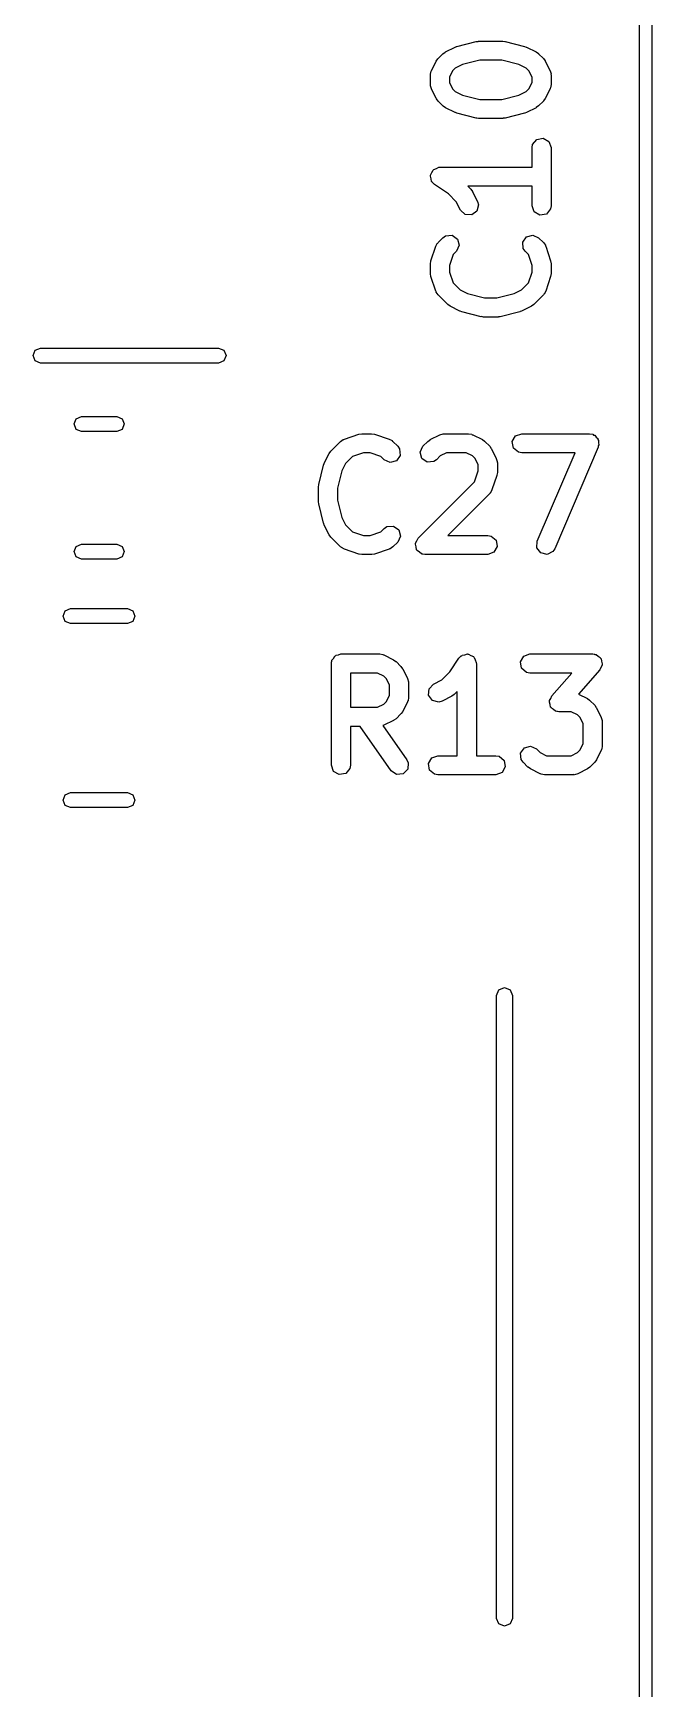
# Model space of a CAD drawing. Extents: x 0 to 4.25, y -4.42 to 0.
# Drawn here: x 4.059 to 4.254, y -3.459 to -2.938 of the extents above; entities that cross this region are included whole.
import ezdxf

# ---------------------------------------------------------------- set-up
doc = ezdxf.new("R2010")
doc.units = 0
doc.header["$MEASUREMENT"] = 0
doc.layers.add('BLACK', color=7, linetype='CONTINUOUS')

msp = doc.modelspace()

# ---------------------------------------------------------------- linework, layer by layer
at = {"layer": 'BLACK', "linetype": 'CONTINUOUS'}
for p, q in [((4.25394, 0), (4.25394, -4.33071)), ((4.25, -4.32874), (4.25, -0.001969)), ((4.18895, -2.94388), (4.19199, -2.94236)), ((4.19199, -2.94236), (4.19249, -2.94221)), ((4.19249, -2.94221), (4.19261, -2.94213)), ((4.19261, -2.94213), (4.1987, -2.94061)), ((4.1987, -2.94061), (4.1993, -2.94056)), ((4.1993, -2.94056), (4.19943, -2.94052)), ((4.19943, -2.94052), (4.20705, -2.94052)), ((4.20705, -2.94052), (4.20764, -2.94062)), ((4.20764, -2.94062), (4.20778, -2.94061)), ((4.20778, -2.94061), (4.21387, -2.94213)), ((4.21387, -2.94213), (4.21435, -2.94234)), ((4.21435, -2.94234), (4.21449, -2.94236)), ((4.21449, -2.94236), (4.21753, -2.94388)), ((4.18456, -2.94979), (4.18608, -2.94675)), ((4.18608, -2.94675), (4.18661, -2.94603)), ((4.18661, -2.94603), (4.18664, -2.94597)), ((4.18664, -2.94597), (4.18817, -2.94444)), ((4.18817, -2.94444), (4.1889, -2.94393)), ((4.1889, -2.94393), (4.18895, -2.94388)), ((4.19438, -2.94787), (4.19206, -2.94903)), ((4.1998, -2.94652), (4.19438, -2.94787)), ((4.20668, -2.94652), (4.1998, -2.94652)), ((4.2121, -2.94787), (4.20668, -2.94652)), ((4.21442, -2.94903), (4.2121, -2.94787)), ((4.21753, -2.94388), (4.21825, -2.94442)), ((4.21825, -2.94442), (4.21831, -2.94444)), ((4.21831, -2.94444), (4.21984, -2.94597)), ((4.21984, -2.94597), (4.22035, -2.9467)), ((4.22035, -2.9467), (4.2204, -2.94675)), ((4.2204, -2.94675), (4.22192, -2.94979)), ((4.18424, -2.95114), (4.18442, -2.95011)), ((4.18424, -2.95418), (4.18424, -2.95114)), ((4.18442, -2.95011), (4.18454, -2.94997)), ((4.18454, -2.94997), (4.18456, -2.94979)), ((4.19123, -2.94987), (4.19024, -2.95184)), ((4.19024, -2.95184), (4.19024, -2.95348)), ((4.19024, -2.95348), (4.19123, -2.95545)), ((4.19206, -2.94903), (4.19123, -2.94987)), ((4.21525, -2.94987), (4.21442, -2.94903)), ((4.21624, -2.95184), (4.21525, -2.94987)), ((4.21525, -2.95545), (4.21624, -2.95348)), ((4.21624, -2.95348), (4.21624, -2.95184)), ((4.22192, -2.94979), (4.22222, -2.95079)), ((4.22222, -2.95079), (4.22218, -2.95097)), ((4.22218, -2.95097), (4.22224, -2.95114)), ((4.22224, -2.95114), (4.22224, -2.95418)), ((4.1843, -2.95435), (4.18424, -2.95418)), ((4.18426, -2.95453), (4.1843, -2.95435)), ((4.18456, -2.95552), (4.18426, -2.95453)), ((4.18608, -2.95857), (4.18456, -2.95552)), ((4.18613, -2.95862), (4.18608, -2.95857)), ((4.18664, -2.95935), (4.18613, -2.95862)), ((4.19123, -2.95545), (4.19206, -2.95629)), ((4.19206, -2.95629), (4.19438, -2.95745)), ((4.19438, -2.95745), (4.1998, -2.9588)), ((4.1998, -2.9588), (4.20668, -2.9588)), ((4.20668, -2.9588), (4.2121, -2.95745)), ((4.2121, -2.95745), (4.21442, -2.95629)), ((4.21442, -2.95629), (4.21525, -2.95545)), ((4.2204, -2.95857), (4.21987, -2.95929)), ((4.22192, -2.95552), (4.2204, -2.95857)), ((4.22194, -2.95535), (4.22192, -2.95552)), ((4.22206, -2.95521), (4.22194, -2.95535)), ((4.22224, -2.95418), (4.22206, -2.95521)), ((4.18817, -2.96088), (4.18664, -2.95935)), ((4.18823, -2.9609), (4.18817, -2.96088)), ((4.18895, -2.96144), (4.18823, -2.9609)), ((4.19199, -2.96296), (4.18895, -2.96144)), ((4.19213, -2.96298), (4.19199, -2.96296)), ((4.19261, -2.96319), (4.19213, -2.96298)), ((4.1987, -2.96471), (4.19261, -2.96319)), ((4.21387, -2.96319), (4.20778, -2.96471)), ((4.21399, -2.96311), (4.21387, -2.96319)), ((4.21449, -2.96296), (4.21399, -2.96311)), ((4.21753, -2.96144), (4.21449, -2.96296)), ((4.21758, -2.96139), (4.21753, -2.96144)), ((4.21831, -2.96088), (4.21758, -2.96139)), ((4.21984, -2.95935), (4.21831, -2.96088)), ((4.21987, -2.95929), (4.21984, -2.95935)), ((4.19884, -2.9647), (4.1987, -2.96471)), ((4.19943, -2.9648), (4.19884, -2.9647)), ((4.20705, -2.9648), (4.19943, -2.9648)), ((4.20718, -2.96475), (4.20705, -2.9648)), ((4.20778, -2.96471), (4.20718, -2.96475)), ((4.21624, -2.97399), (4.21642, -2.97297)), ((4.21624, -2.98014), (4.21624, -2.97399)), ((4.21642, -2.97297), (4.21774, -2.97139)), ((4.21774, -2.97139), (4.21976, -2.97104)), ((4.21976, -2.97104), (4.22154, -2.97206)), ((4.22154, -2.97206), (4.22224, -2.97399)), ((4.22224, -2.97399), (4.22224, -2.99228)), ((4.18425, -2.98294), (4.18432, -2.98278)), ((4.18449, -2.98378), (4.18425, -2.98294)), ((4.18429, -2.98261), (4.18472, -2.98186)), ((4.18432, -2.98278), (4.18429, -2.98261)), ((4.18464, -2.98464), (4.18449, -2.98378)), ((4.18477, -2.98475), (4.18464, -2.98464)), ((4.18472, -2.98186), (4.18507, -2.98106)), ((4.18482, -2.98491), (4.18477, -2.98475)), ((4.18507, -2.98106), (4.18523, -2.98099)), ((4.18523, -2.98099), (4.18531, -2.98084)), ((4.18531, -2.98084), (4.18613, -2.98054)), ((4.18613, -2.98054), (4.18691, -2.98015)), ((4.18691, -2.98015), (4.18708, -2.98019)), ((4.18708, -2.98019), (4.18724, -2.98014)), ((4.18724, -2.98014), (4.21624, -2.98014)), ((4.18558, -2.98563), (4.18482, -2.98491)), ((4.1899, -2.98851), (4.18558, -2.98563)), ((4.19239, -2.99101), (4.1899, -2.98851)), ((4.21624, -2.98614), (4.19601, -2.98614)), ((4.19601, -2.98614), (4.19698, -2.98711)), ((4.19698, -2.98711), (4.19749, -2.98784)), ((4.19749, -2.98784), (4.19754, -2.98789)), ((4.19754, -2.98789), (4.19907, -2.99094)), ((4.21624, -2.99228), (4.21624, -2.98614)), ((4.1937, -2.99362), (4.19239, -2.99101)), ((4.19519, -2.99503), (4.1937, -2.99362)), ((4.19724, -2.99515), (4.19519, -2.99503)), ((4.19889, -2.99393), (4.19724, -2.99515)), ((4.19936, -2.99194), (4.19889, -2.99393)), ((4.19907, -2.99094), (4.19936, -2.99194)), ((4.21694, -2.99421), (4.21624, -2.99228)), ((4.21872, -2.99523), (4.21694, -2.99421)), ((4.22074, -2.99488), (4.21872, -2.99523)), ((4.22206, -2.9933), (4.22074, -2.99488)), ((4.22224, -2.99228), (4.22206, -2.9933)), ((4.18439, -3.00962), (4.18592, -3.00504)), ((4.18592, -3.00504), (4.18641, -3.00413)), ((4.18641, -3.00413), (4.18657, -3.00403)), ((4.18657, -3.00403), (4.18664, -3.00387)), ((4.18664, -3.00387), (4.18817, -3.00235)), ((4.18817, -3.00235), (4.18902, -3.00175)), ((4.18902, -3.00175), (4.19106, -3.00157)), ((4.19106, -3.00157), (4.19274, -3.00275)), ((4.19328, -3.00473), (4.19241, -3.00659)), ((4.19274, -3.00275), (4.19328, -3.00473)), ((4.21329, -3.00369), (4.21447, -3.00201)), ((4.21347, -3.00574), (4.21329, -3.00369)), ((4.21447, -3.00201), (4.21645, -3.00148)), ((4.21645, -3.00148), (4.21831, -3.00235)), ((4.21831, -3.00235), (4.21984, -3.00387)), ((4.21984, -3.00387), (4.22044, -3.00473)), ((4.22044, -3.00473), (4.22045, -3.0049)), ((4.22045, -3.0049), (4.22056, -3.00504)), ((4.22056, -3.00504), (4.22209, -3.00962)), ((4.18424, -3.01056), (4.1844, -3.00968)), ((4.18424, -3.01361), (4.18424, -3.01056)), ((4.1844, -3.00968), (4.18439, -3.00962)), ((4.19139, -3.00761), (4.19024, -3.01105)), ((4.19241, -3.00659), (4.19139, -3.00761)), ((4.21407, -3.00659), (4.21347, -3.00574)), ((4.21509, -3.00761), (4.21407, -3.00659)), ((4.21624, -3.01105), (4.21509, -3.00761)), ((4.22209, -3.00962), (4.22222, -3.0105)), ((4.22222, -3.0105), (4.22224, -3.01056)), ((4.22224, -3.01056), (4.22224, -3.01361)), ((4.18426, -3.01367), (4.18424, -3.01361)), ((4.18439, -3.01456), (4.18426, -3.01367)), ((4.18592, -3.01913), (4.18439, -3.01456)), ((4.19024, -3.01105), (4.19024, -3.01313)), ((4.19024, -3.01313), (4.19139, -3.01656)), ((4.21509, -3.01656), (4.21624, -3.01313)), ((4.21624, -3.01313), (4.21624, -3.01105)), ((4.22209, -3.01456), (4.22056, -3.01913)), ((4.22224, -3.01361), (4.22208, -3.0145)), ((4.22208, -3.0145), (4.22209, -3.01456)), ((4.18603, -3.01927), (4.18592, -3.01913)), ((4.18604, -3.01945), (4.18603, -3.01927)), ((4.18664, -3.0203), (4.18604, -3.01945)), ((4.18969, -3.02335), (4.18664, -3.0203)), ((4.19139, -3.01656), (4.19359, -3.01877)), ((4.19359, -3.01877), (4.19591, -3.01992)), ((4.19591, -3.01992), (4.20132, -3.02128)), ((4.20132, -3.02128), (4.20516, -3.02128)), ((4.20516, -3.02128), (4.21057, -3.01992)), ((4.21057, -3.01992), (4.21289, -3.01877)), ((4.21289, -3.01877), (4.21509, -3.01656)), ((4.21984, -3.0203), (4.21679, -3.02335)), ((4.21991, -3.02014), (4.21984, -3.0203)), ((4.22007, -3.02005), (4.21991, -3.02014)), ((4.22056, -3.01913), (4.22007, -3.02005)), ((4.18975, -3.02338), (4.18969, -3.02335)), ((4.19047, -3.02391), (4.18975, -3.02338)), ((4.19352, -3.02544), (4.19047, -3.02391)), ((4.19366, -3.02545), (4.19352, -3.02544)), ((4.19413, -3.02567), (4.19366, -3.02545)), ((4.20023, -3.02719), (4.19413, -3.02567)), ((4.21235, -3.02567), (4.20625, -3.02719)), ((4.21247, -3.02559), (4.21235, -3.02567)), ((4.21296, -3.02544), (4.21247, -3.02559)), ((4.21601, -3.02391), (4.21296, -3.02544)), ((4.21606, -3.02387), (4.21601, -3.02391)), ((4.21679, -3.02335), (4.21606, -3.02387)), ((4.20036, -3.02717), (4.20023, -3.02719)), ((4.20095, -3.02728), (4.20036, -3.02717)), ((4.20553, -3.02728), (4.20095, -3.02728)), ((4.20566, -3.02723), (4.20553, -3.02728)), ((4.20625, -3.02719), (4.20566, -3.02723)), ((4.05924, -3.03941), (4.05993, -3.03774)), ((4.05993, -3.04108), (4.05924, -3.03941)), ((4.05993, -3.03774), (4.0616, -3.03705)), ((4.0616, -3.04177), (4.05993, -3.04108)), ((4.0616, -3.03705), (4.11761, -3.03705)), ((4.11761, -3.04177), (4.0616, -3.04177)), ((4.11761, -3.03705), (4.11928, -3.03774)), ((4.11928, -3.04108), (4.11761, -3.04177)), ((4.11928, -3.03774), (4.11997, -3.03941)), ((4.11997, -3.03941), (4.11928, -3.04108)), ((4.07214, -3.06094), (4.07283, -3.05927)), ((4.07283, -3.06262), (4.07214, -3.06094)), ((4.07283, -3.05927), (4.0745, -3.05858)), ((4.0745, -3.06331), (4.07283, -3.06262)), ((4.0745, -3.05858), (4.08557, -3.05858)), ((4.08557, -3.05858), (4.08724, -3.05927)), ((4.08724, -3.06262), (4.08557, -3.06331)), ((4.08724, -3.05927), (4.08794, -3.06094)), ((4.08794, -3.06094), (4.08724, -3.06262)), ((4.08557, -3.06331), (4.0745, -3.06331)), ((4.15295, -3.06945), (4.15599, -3.06641)), ((4.15599, -3.06641), (4.15685, -3.06581)), ((4.15685, -3.06581), (4.15703, -3.06579)), ((4.15703, -3.06579), (4.15717, -3.06568)), ((4.15717, -3.06568), (4.16174, -3.06416)), ((4.16174, -3.06416), (4.16263, -3.06403)), ((4.16263, -3.06403), (4.16269, -3.064)), ((4.16269, -3.064), (4.16573, -3.064)), ((4.16573, -3.064), (4.16662, -3.06416)), ((4.16662, -3.06416), (4.16668, -3.06416)), ((4.16668, -3.06416), (4.17125, -3.06568)), ((4.17125, -3.06568), (4.17217, -3.06618)), ((4.17217, -3.06618), (4.17227, -3.06633)), ((4.17227, -3.06633), (4.17243, -3.06641)), ((4.17243, -3.06641), (4.17395, -3.06793)), ((4.17395, -3.06793), (4.17455, -3.06878)), ((4.18103, -3.06979), (4.1819, -3.06793)), ((4.1819, -3.06793), (4.18342, -3.06641)), ((4.18342, -3.06641), (4.18416, -3.06589)), ((4.18416, -3.06589), (4.1842, -3.06584)), ((4.1842, -3.06584), (4.18725, -3.06432)), ((4.18725, -3.06432), (4.18825, -3.06402)), ((4.18825, -3.06402), (4.18842, -3.06407)), ((4.18842, -3.06407), (4.18859, -3.064)), ((4.18859, -3.064), (4.19621, -3.064)), ((4.19621, -3.064), (4.19724, -3.06418)), ((4.19724, -3.06418), (4.19737, -3.0643)), ((4.19737, -3.0643), (4.19755, -3.06432)), ((4.19755, -3.06432), (4.2006, -3.06584)), ((4.2006, -3.06584), (4.20132, -3.06638)), ((4.20132, -3.06638), (4.20138, -3.06641)), ((4.20138, -3.06641), (4.2029, -3.06793)), ((4.2029, -3.06793), (4.20342, -3.06866)), ((4.21002, -3.06648), (4.21104, -3.06471)), ((4.21037, -3.0685), (4.21002, -3.06648)), ((4.21104, -3.06471), (4.21297, -3.064)), ((4.21297, -3.064), (4.23431, -3.064)), ((4.23706, -3.06819), (4.22335, -3.10019)), ((4.23431, -3.064), (4.23533, -3.06418)), ((4.23533, -3.06418), (4.2356, -3.06441)), ((4.2356, -3.06441), (4.23595, -3.06449)), ((4.23595, -3.06449), (4.23637, -3.06505)), ((4.23637, -3.06505), (4.2369, -3.0655)), ((4.2369, -3.0655), (4.23697, -3.06585)), ((4.23697, -3.06585), (4.23718, -3.06614)), ((4.23708, -3.06783), (4.23706, -3.06819)), ((4.23726, -3.06752), (4.23708, -3.06783)), ((4.23718, -3.06614), (4.23714, -3.06684)), ((4.23714, -3.06684), (4.23726, -3.06752)), ((4.15063, -3.0739), (4.15084, -3.07342)), ((4.15084, -3.07342), (4.15086, -3.07328)), ((4.15086, -3.07328), (4.15238, -3.07023)), ((4.15238, -3.07023), (4.15292, -3.06951)), ((4.15292, -3.06951), (4.15295, -3.06945)), ((4.15753, -3.07335), (4.15637, -3.07567)), ((4.15974, -3.07115), (4.15753, -3.07335)), ((4.16317, -3.07), (4.15974, -3.07115)), ((4.16525, -3.07), (4.16317, -3.07)), ((4.16869, -3.07115), (4.16525, -3.07)), ((4.16971, -3.07217), (4.16869, -3.07115)), ((4.17157, -3.07304), (4.16971, -3.07217)), ((4.17355, -3.07251), (4.17157, -3.07304)), ((4.17473, -3.07083), (4.17355, -3.07251)), ((4.17455, -3.06878), (4.17473, -3.07083)), ((4.18156, -3.07177), (4.18103, -3.06979)), ((4.18324, -3.07295), (4.18156, -3.07177)), ((4.18529, -3.07277), (4.18324, -3.07295)), ((4.18614, -3.07217), (4.18529, -3.07277)), ((4.18732, -3.07099), (4.18614, -3.07217)), ((4.1893, -3.07), (4.18732, -3.07099)), ((4.1955, -3.07), (4.1893, -3.07)), ((4.19748, -3.07099), (4.1955, -3.07)), ((4.19832, -3.07183), (4.19748, -3.07099)), ((4.19931, -3.07381), (4.19832, -3.07183)), ((4.20342, -3.06866), (4.20347, -3.06871)), ((4.20347, -3.06871), (4.20499, -3.07176)), ((4.20499, -3.07176), (4.20529, -3.07276)), ((4.20529, -3.07276), (4.20524, -3.07293)), ((4.20524, -3.07293), (4.20531, -3.0731)), ((4.20531, -3.0731), (4.20531, -3.07615)), ((4.21195, -3.06982), (4.21037, -3.0685)), ((4.21297, -3.07), (4.21195, -3.06982)), ((4.22976, -3.07), (4.21297, -3.07)), ((4.21783, -3.09782), (4.22976, -3.07)), ((4.14911, -3.07999), (4.15063, -3.0739)), ((4.15637, -3.07567), (4.15502, -3.08109)), ((4.19816, -3.0791), (4.19931, -3.07566)), ((4.19931, -3.07566), (4.19931, -3.07381)), ((4.20515, -3.0771), (4.20363, -3.08167)), ((4.20531, -3.07615), (4.20515, -3.07703)), ((4.20515, -3.07703), (4.20515, -3.0771)), ((4.14902, -3.08072), (4.14912, -3.08013)), ((4.14902, -3.08529), (4.14902, -3.08072)), ((4.14912, -3.08013), (4.14911, -3.07999)), ((4.15502, -3.08109), (4.15502, -3.08492)), ((4.18038, -3.09688), (4.19816, -3.0791)), ((4.2029, -3.08284), (4.18974, -3.096)), ((4.20298, -3.08268), (4.2029, -3.08284)), ((4.20313, -3.08258), (4.20298, -3.08268)), ((4.20363, -3.08167), (4.20313, -3.08258)), ((4.14907, -3.08542), (4.14902, -3.08529)), ((4.14911, -3.08602), (4.14907, -3.08542)), ((4.15063, -3.09211), (4.14911, -3.08602)), ((4.15502, -3.08492), (4.15637, -3.09034)), ((4.15071, -3.09223), (4.15063, -3.09211)), ((4.15086, -3.09273), (4.15071, -3.09223)), ((4.15238, -3.09577), (4.15086, -3.09273)), ((4.15637, -3.09034), (4.15753, -3.09266)), ((4.15753, -3.09266), (4.15974, -3.09486)), ((4.16869, -3.09486), (4.16971, -3.09383)), ((4.16971, -3.09383), (4.17056, -3.09324)), ((4.17056, -3.09324), (4.17261, -3.09306)), ((4.17261, -3.09306), (4.17429, -3.09424)), ((4.17429, -3.09424), (4.17482, -3.09622)), ((4.07214, -3.1011), (4.07283, -3.09943)), ((4.07283, -3.09943), (4.0745, -3.09874)), ((4.0745, -3.09874), (4.08557, -3.09874)), ((4.08557, -3.09874), (4.08724, -3.09943)), ((4.08724, -3.09943), (4.08794, -3.1011)), ((4.15243, -3.09582), (4.15238, -3.09577)), ((4.15295, -3.09655), (4.15243, -3.09582)), ((4.15599, -3.0996), (4.15295, -3.09655)), ((4.15974, -3.09486), (4.16317, -3.096)), ((4.16317, -3.096), (4.16525, -3.096)), ((4.16525, -3.096), (4.16869, -3.09486)), ((4.17395, -3.09808), (4.17243, -3.0996)), ((4.17482, -3.09622), (4.17395, -3.09808)), ((4.17951, -3.09874), (4.17957, -3.09862)), ((4.17974, -3.09961), (4.17951, -3.09874)), ((4.17954, -3.09848), (4.17999, -3.0977)), ((4.17957, -3.09862), (4.17954, -3.09848)), ((4.17999, -3.0977), (4.18038, -3.09688)), ((4.18974, -3.096), (4.20231, -3.096)), ((4.20231, -3.096), (4.20333, -3.09618)), ((4.20333, -3.09618), (4.2049, -3.0975)), ((4.2049, -3.0975), (4.20526, -3.09952)), ((4.21772, -3.09987), (4.21783, -3.09782)), ((4.07283, -3.10277), (4.07214, -3.1011)), ((4.0745, -3.10346), (4.07283, -3.10277)), ((4.08557, -3.10346), (4.0745, -3.10346)), ((4.08724, -3.10277), (4.08557, -3.10346)), ((4.08794, -3.1011), (4.08724, -3.10277)), ((4.15616, -3.09968), (4.15599, -3.0996)), ((4.15625, -3.09983), (4.15616, -3.09968)), ((4.15717, -3.10033), (4.15625, -3.09983)), ((4.16174, -3.10185), (4.15717, -3.10033)), ((4.1618, -3.10185), (4.16174, -3.10185)), ((4.16269, -3.102), (4.1618, -3.10185)), ((4.16573, -3.102), (4.16269, -3.102)), ((4.1658, -3.10198), (4.16573, -3.102)), ((4.16668, -3.10185), (4.1658, -3.10198)), ((4.17125, -3.10033), (4.16668, -3.10185)), ((4.1714, -3.10021), (4.17125, -3.10033)), ((4.17157, -3.1002), (4.1714, -3.10021)), ((4.17243, -3.0996), (4.17157, -3.1002)), ((4.1799, -3.1005), (4.17974, -3.09961)), ((4.18, -3.10059), (4.1799, -3.1005)), ((4.18004, -3.10072), (4.18, -3.10059)), ((4.18078, -3.10124), (4.18004, -3.10072)), ((4.18147, -3.10182), (4.18078, -3.10124)), ((4.18165, -3.10186), (4.18147, -3.10182)), ((4.18172, -3.1019), (4.18165, -3.10186)), ((4.18185, -3.10189), (4.18172, -3.1019)), ((4.1825, -3.102), (4.18185, -3.10189)), ((4.20231, -3.102), (4.1825, -3.102)), ((4.20423, -3.1013), (4.20231, -3.102)), ((4.20526, -3.09952), (4.20423, -3.1013)), ((4.21895, -3.10151), (4.21772, -3.09987)), ((4.22095, -3.10198), (4.21895, -3.10151)), ((4.22278, -3.10106), (4.22095, -3.10198)), ((4.22335, -3.10019), (4.22278, -3.10106)), ((4.06866, -3.12138), (4.06935, -3.11971)), ((4.06935, -3.11971), (4.07102, -3.11902)), ((4.07102, -3.11902), (4.0889, -3.11902)), ((4.0889, -3.11902), (4.09057, -3.11971)), ((4.09057, -3.11971), (4.09126, -3.12138)), ((4.06935, -3.12305), (4.06866, -3.12138)), ((4.07102, -3.12374), (4.06935, -3.12305)), ((4.0889, -3.12374), (4.07102, -3.12374)), ((4.09057, -3.12305), (4.0889, -3.12374)), ((4.09126, -3.12138), (4.09057, -3.12305)), ((4.1531, -3.1363), (4.15317, -3.13591)), ((4.15315, -3.13577), (4.15322, -3.13566)), ((4.15317, -3.13591), (4.15315, -3.13577)), ((4.15322, -3.13566), (4.15328, -3.13527)), ((4.15328, -3.13527), (4.15379, -3.13467)), ((4.15379, -3.13467), (4.15418, -3.134)), ((4.15418, -3.134), (4.15443, -3.1339)), ((4.15443, -3.1339), (4.1546, -3.1337)), ((4.1546, -3.1337), (4.15537, -3.13356)), ((4.15537, -3.13356), (4.1561, -3.1333)), ((4.1561, -3.1333), (4.16829, -3.1333)), ((4.16829, -3.1333), (4.16932, -3.13348)), ((4.16932, -3.13348), (4.16946, -3.13359)), ((4.16946, -3.13359), (4.16964, -3.13361)), ((4.16964, -3.13361), (4.17268, -3.13514)), ((4.17268, -3.13514), (4.1734, -3.13567)), ((4.1734, -3.13567), (4.17346, -3.1357)), ((4.17346, -3.1357), (4.17499, -3.13722)), ((4.19034, -3.13896), (4.19323, -3.13463)), ((4.19323, -3.13463), (4.19395, -3.13388)), ((4.19395, -3.13388), (4.19411, -3.13383)), ((4.19411, -3.13383), (4.19422, -3.1337)), ((4.19422, -3.1337), (4.19508, -3.13355)), ((4.19508, -3.13355), (4.19592, -3.1333)), ((4.19592, -3.1333), (4.19607, -3.13337)), ((4.19607, -3.13337), (4.19624, -3.13334)), ((4.19624, -3.13334), (4.197, -3.13378)), ((4.197, -3.13378), (4.19779, -3.13413)), ((4.19779, -3.13413), (4.19787, -3.13428)), ((4.19787, -3.13428), (4.19802, -3.13437)), ((4.19802, -3.13437), (4.19832, -3.13518)), ((4.19832, -3.13518), (4.1987, -3.13597)), ((4.21258, -3.13577), (4.2136, -3.134)), ((4.21293, -3.1378), (4.21258, -3.13577)), ((4.2136, -3.134), (4.21553, -3.1333)), ((4.21553, -3.1333), (4.23534, -3.1333)), ((4.23534, -3.1333), (4.23579, -3.13337)), ((4.23579, -3.13337), (4.23592, -3.13335)), ((4.23592, -3.13335), (4.23603, -3.13342)), ((4.23603, -3.13342), (4.23637, -3.13348)), ((4.23637, -3.13348), (4.23699, -3.134)), ((4.23699, -3.134), (4.23768, -3.13441)), ((4.23768, -3.13441), (4.23776, -3.13464)), ((4.23776, -3.13464), (4.23794, -3.1348)), ((4.23794, -3.1348), (4.23808, -3.13559)), ((4.23808, -3.13559), (4.23834, -3.13636)), ((4.1531, -3.1683), (4.1531, -3.1363)), ((4.1591, -3.1393), (4.1591, -3.15006)), ((4.16759, -3.1393), (4.1591, -3.1393)), ((4.16956, -3.14028), (4.16759, -3.1393)), ((4.1704, -3.14112), (4.16956, -3.14028)), ((4.17139, -3.1431), (4.1704, -3.14112)), ((4.17499, -3.13722), (4.1755, -3.13796)), ((4.1755, -3.13796), (4.17555, -3.138)), ((4.17555, -3.138), (4.17707, -3.14105)), ((4.17707, -3.14105), (4.17737, -3.14205)), ((4.18785, -3.14145), (4.19034, -3.13896)), ((4.1987, -3.13597), (4.19866, -3.13613)), ((4.19866, -3.13613), (4.19872, -3.1363)), ((4.19872, -3.1363), (4.19872, -3.1653)), ((4.21451, -3.13911), (4.21293, -3.1378)), ((4.21553, -3.1393), (4.21451, -3.13911)), ((4.22873, -3.1393), (4.21553, -3.1393)), ((4.22242, -3.14651), (4.22873, -3.1393)), ((4.2376, -3.13827), (4.23088, -3.14595)), ((4.23789, -3.13752), (4.2376, -3.13827)), ((4.2383, -3.13682), (4.23789, -3.13752)), ((4.23834, -3.13636), (4.23825, -3.13658)), ((4.23825, -3.13658), (4.2383, -3.13682)), ((4.1704, -3.14823), (4.17139, -3.14625)), ((4.17139, -3.14625), (4.17139, -3.1431)), ((4.17737, -3.14205), (4.17733, -3.14222)), ((4.17733, -3.14222), (4.17739, -3.14239)), ((4.17739, -3.14239), (4.17739, -3.14696)), ((4.1837, -3.14629), (4.18383, -3.14424)), ((4.18493, -3.14794), (4.1837, -3.14629)), ((4.18383, -3.14424), (4.18524, -3.14275)), ((4.18524, -3.14275), (4.18785, -3.14145)), ((4.19175, -3.14604), (4.19101, -3.14655)), ((4.19272, -3.14506), (4.19175, -3.14604)), ((4.19272, -3.1653), (4.19272, -3.14506)), ((4.23088, -3.14595), (4.23364, -3.14733)), ((4.1591, -3.15006), (4.16759, -3.15006)), ((4.16759, -3.15006), (4.16956, -3.14907)), ((4.16956, -3.14907), (4.1704, -3.14823)), ((4.17555, -3.15135), (4.17501, -3.15207)), ((4.17707, -3.1483), (4.17555, -3.15135)), ((4.17709, -3.14813), (4.17707, -3.1483)), ((4.17721, -3.14799), (4.17709, -3.14813)), ((4.17739, -3.14696), (4.17721, -3.14799)), ((4.18692, -3.14842), (4.18493, -3.14794)), ((4.18792, -3.14812), (4.18692, -3.14842)), ((4.19097, -3.1466), (4.18792, -3.14812)), ((4.19101, -3.14655), (4.19097, -3.1466)), ((4.22168, -3.14842), (4.22176, -3.1482)), ((4.22194, -3.14919), (4.22168, -3.14842)), ((4.22172, -3.14796), (4.22212, -3.14726)), ((4.22176, -3.1482), (4.22172, -3.14796)), ((4.22208, -3.14999), (4.22194, -3.14919)), ((4.22226, -3.15014), (4.22208, -3.14999)), ((4.22212, -3.14726), (4.22242, -3.14651)), ((4.22234, -3.15037), (4.22226, -3.15014)), ((4.22303, -3.15078), (4.22234, -3.15037)), ((4.22365, -3.1513), (4.22303, -3.15078)), ((4.22399, -3.15136), (4.22365, -3.1513)), ((4.22409, -3.15143), (4.22399, -3.15136)), ((4.22423, -3.15141), (4.22409, -3.15143)), ((4.22467, -3.15149), (4.22423, -3.15141)), ((4.22854, -3.15149), (4.22467, -3.15149)), ((4.23052, -3.15247), (4.22854, -3.15149)), ((4.23364, -3.14733), (4.23436, -3.14786)), ((4.23436, -3.14786), (4.23442, -3.14789)), ((4.23442, -3.14789), (4.23594, -3.14941)), ((4.23594, -3.14941), (4.23645, -3.15015)), ((4.23645, -3.15015), (4.2365, -3.15019)), ((4.2365, -3.15019), (4.23802, -3.15324)), ((4.16216, -3.15606), (4.1591, -3.15606)), ((4.1591, -3.15606), (4.1591, -3.1683)), ((4.17193, -3.17002), (4.16216, -3.15606)), ((4.16964, -3.15574), (4.16933, -3.15583)), ((4.16933, -3.15583), (4.17685, -3.16657)), ((4.17268, -3.15422), (4.16964, -3.15574)), ((4.17273, -3.15417), (4.17268, -3.15422)), ((4.17346, -3.15365), (4.17273, -3.15417)), ((4.17499, -3.15213), (4.17346, -3.15365)), ((4.17501, -3.15207), (4.17499, -3.15213)), ((4.23135, -3.15331), (4.23052, -3.15247)), ((4.23234, -3.15529), (4.23135, -3.15331)), ((4.23234, -3.16149), (4.23234, -3.15529)), ((4.23802, -3.15324), (4.23832, -3.15424)), ((4.23832, -3.15424), (4.23828, -3.15441)), ((4.23828, -3.15441), (4.23834, -3.15458)), ((4.23834, -3.15458), (4.23834, -3.1622)), ((4.23135, -3.16347), (4.23234, -3.16149)), ((4.17685, -3.16657), (4.17729, -3.16752)), ((4.18363, -3.16777), (4.18465, -3.166)), ((4.18465, -3.166), (4.18658, -3.1653)), ((4.18658, -3.1653), (4.19272, -3.1653)), ((4.19872, -3.1653), (4.20487, -3.1653)), ((4.20487, -3.1653), (4.20589, -3.16548)), ((4.20589, -3.16548), (4.20746, -3.1668)), ((4.20746, -3.1668), (4.20782, -3.16882)), ((4.21263, -3.16447), (4.21381, -3.16279)), ((4.21281, -3.16652), (4.21263, -3.16447)), ((4.21341, -3.16737), (4.21281, -3.16652)), ((4.21381, -3.16279), (4.21579, -3.16226)), ((4.21579, -3.16226), (4.21765, -3.16313)), ((4.21765, -3.16313), (4.21883, -3.16431)), ((4.21883, -3.16431), (4.22081, -3.1653)), ((4.22081, -3.1653), (4.22854, -3.1653)), ((4.22854, -3.1653), (4.23052, -3.16431)), ((4.23052, -3.16431), (4.23135, -3.16347)), ((4.2365, -3.16659), (4.23597, -3.16731)), ((4.23802, -3.16354), (4.2365, -3.16659)), ((4.23805, -3.16336), (4.23802, -3.16354)), ((4.23816, -3.16323), (4.23805, -3.16336)), ((4.23834, -3.1622), (4.23816, -3.16323)), ((4.15381, -3.17022), (4.1531, -3.1683)), ((4.15558, -3.17125), (4.15381, -3.17022)), ((4.1576, -3.17089), (4.15558, -3.17125)), ((4.15892, -3.16932), (4.1576, -3.17089)), ((4.1591, -3.1683), (4.15892, -3.16932)), ((4.17361, -3.17119), (4.17193, -3.17002)), ((4.17566, -3.17101), (4.17361, -3.17119)), ((4.17711, -3.16956), (4.17566, -3.17101)), ((4.17729, -3.16752), (4.17711, -3.16956)), ((4.18398, -3.1698), (4.18363, -3.16777)), ((4.18555, -3.17111), (4.18398, -3.1698)), ((4.18658, -3.1713), (4.18555, -3.17111)), ((4.20487, -3.1713), (4.18658, -3.1713)), ((4.20679, -3.17059), (4.20487, -3.1713)), ((4.20782, -3.16882), (4.20679, -3.17059)), ((4.21493, -3.16889), (4.21341, -3.16737)), ((4.21499, -3.16892), (4.21493, -3.16889)), ((4.21571, -3.16945), (4.21499, -3.16892)), ((4.21876, -3.17098), (4.21571, -3.16945)), ((4.21894, -3.171), (4.21876, -3.17098)), ((4.21908, -3.17111), (4.21894, -3.171)), ((4.2201, -3.1713), (4.21908, -3.17111)), ((4.22925, -3.1713), (4.2201, -3.1713)), ((4.22941, -3.17123), (4.22925, -3.1713)), ((4.22959, -3.17128), (4.22941, -3.17123)), ((4.23059, -3.17098), (4.22959, -3.17128)), ((4.23364, -3.16945), (4.23059, -3.17098)), ((4.23368, -3.16941), (4.23364, -3.16945)), ((4.23442, -3.16889), (4.23368, -3.16941)), ((4.23594, -3.16737), (4.23442, -3.16889)), ((4.23597, -3.16731), (4.23594, -3.16737)), ((4.06866, -3.17925), (4.06935, -3.17758)), ((4.06935, -3.17758), (4.07102, -3.17689)), ((4.07102, -3.17689), (4.0889, -3.17689)), ((4.0889, -3.17689), (4.09057, -3.17758)), ((4.09057, -3.17758), (4.09126, -3.17925)), ((4.06935, -3.18092), (4.06866, -3.17925)), ((4.07102, -3.18161), (4.06935, -3.18092)), ((4.0889, -3.18161), (4.07102, -3.18161)), ((4.09057, -3.18092), (4.0889, -3.18161)), ((4.09126, -3.17925), (4.09057, -3.18092)), ((4.20506, -3.2407), (4.20579, -3.23893)), ((4.20579, -3.23893), (4.20756, -3.2382)), ((4.20756, -3.2382), (4.20932, -3.23893)), ((4.20932, -3.23893), (4.21006, -3.2407)), ((4.20506, -3.4367), (4.20506, -3.2407)), ((4.21006, -3.2407), (4.21006, -3.4367)), ((4.20579, -3.43846), (4.20506, -3.4367)), ((4.21006, -3.4367), (4.20932, -3.43846)), ((4.20756, -3.4392), (4.20579, -3.43846)), ((4.20932, -3.43846), (4.20756, -3.4392))]:
    msp.add_line(p, q, dxfattribs=at)

doc.saveas('drawing.dxf')
